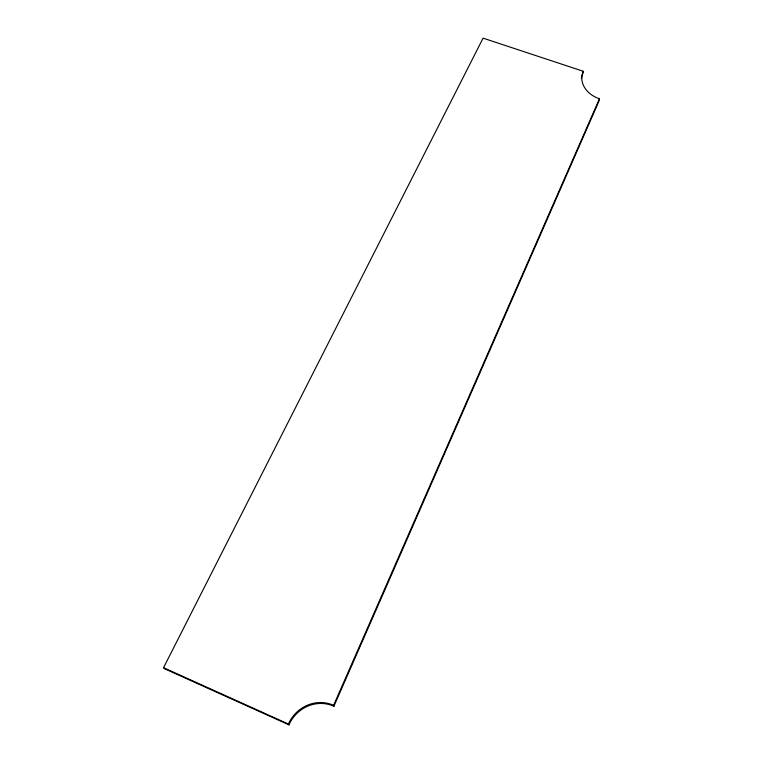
<?xml version="1.0" encoding="UTF-8"?>
<svg xmlns="http://www.w3.org/2000/svg" width="763" height="763" viewBox="0 0 763 763"><rect width="100%" height="100%" fill="white"/><g stroke="black" fill="none" stroke-linecap="round" stroke-linejoin="round"><path stroke-width="1.14" d="M583.275 71.283A26.257 20.668 9.2 0 0 599.451 98.77L598.802 101.508L333.927 706.233A35.928 33.906 -71.6 0 0 288.919 724.85L164.589 668.75L163.549 667.701L483.084 38.15L583.275 71.283L582.694 74.078A26.171 20.63 9.3 0 0 581.396 78.513M333.927 706.233L333.603 705.327L599.451 98.77M163.549 667.701L288.395 724.02L288.919 724.85M288.395 724.02A36.08 34.049 -71.4 0 1 333.603 705.327"/></g></svg>
